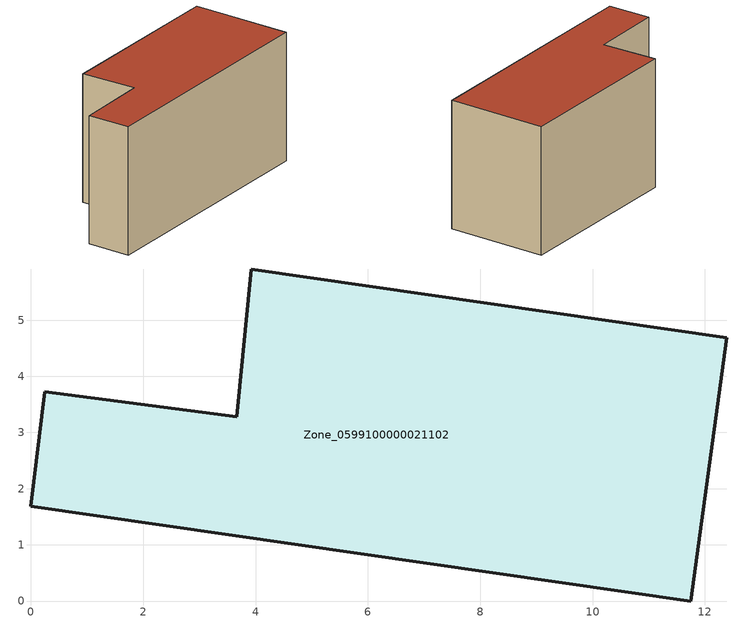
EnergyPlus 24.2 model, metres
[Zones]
Zone_0599100000021102
 floor ground (C_G): 11.74,0 0,1.69 0.25,3.72 3.67,3.28 3.93,5.91 12.39,4.69 z0
 wall outside (C_F): 0,1.69 11.74,0 12.39,4.69 3.93,5.91 3.67,3.28 0.25,3.72 0,1.69 z0:6.15
 roof outside (C_R): 0.25,3.72 0,1.69 11.74,0 12.39,4.69 3.93,5.91 3.67,3.28 z6.15
[BUILDING]
Pand.0599100000021102: North Axis=0; Terrain=City; Loads Convergence Tolerance Value=0.04; Temperature Convergence Tolerance Value=0.4; Solar Distribution=FullExterior; Maximum Number of Warmup Days=25; Minimum Number of Warmup Days=1
[Site:Location]
Rotterdam.The.Hague.AP_ZH_NLD Design_Conditions: Latitude=51.96; Longitude=4.45; Time Zone=1; Elevation=-4.5
[SITE:GROUNDTEMPERATURE:BUILDINGSURFACE]
18, 18, 18, 18, 18, 18, 18, 18, 18, 18, 18, 18
[MATERIAL] Thermal Absorptance=0.9; Solar Absorptance=0.7; Visible Absorptance=0.7
Name | Roughness | Thickness | Conductivity | Density | Specific Heat
G.TI.1946 | MediumSmooth | 0.15 | 1 | 540 | 1210
F.TI.1946 | Rough | 0.3 | 0.857143 | 1920 | 840
R.TI.1946 | MediumRough | 0.2 | 0.1 | 1500 | 1000
[CONSTRUCTION]
C_G: G.TI.1946
C_F: F.TI.1946
C_R: R.TI.1946
[ZONE]
Zone_0599100000021102: Type=1; Multiplier=1; Ceiling Height=Autocalculate; Volume=Autocalculate; Floor Area=autocalculate; Part of Total Floor Area=Yes
[ZONEINFILTRATION:DESIGNFLOWRATE]
Infil_Zone_0599100000021102: Zone or ZoneList or Space or SpaceList=Zone_0599100000021102; Schedule=AlwaysOn; Design Flow Rate Calculation Method=Flow/Area; Flow Rate per Floor Area=0.003; Constant Term Coefficient=1; Temperature Term Coefficient=0; Velocity Term Coefficient=0; Velocity Squared Term Coefficient=0
[HVACTEMPLATE:ZONE:IDEALLOADSAIRSYSTEM]
Zone_0599100000021102: Maximum Heating Supply Air Temperature=50; Minimum Cooling Supply Air Temperature=13; Maximum Heating Supply Air Humidity Ratio=0.0156; Minimum Cooling Supply Air Humidity Ratio=0.0077; Heating Limit=NoLimit; Cooling Limit=NoLimit; Dehumidification Control Type=ConstantSensibleHeatRatio; Cooling Sensible Heat Ratio=0.7; Dehumidification Setpoint=60; Humidification Control Type=None; Humidification Setpoint=30; Outdoor Air Method=None; Outdoor Air Flow Rate per Person=0.00944; Outdoor Air Flow Rate per Zone Floor Area=0; Outdoor Air Flow Rate per Zone=0; Demand Controlled Ventilation Type=None; Outdoor Air Economizer Type=NoEconomizer; Heat Recovery Type=None; Sensible Heat Recovery Effectiveness=0.7; Latent Heat Recovery Effectiveness=0.65
[ZONECONTROL:THERMOSTAT]
ThermostatControl_Zone_0599100000021102: Zone or ZoneList=Zone_0599100000021102; Control Type Schedule=DualSetpointControlType; Control 1=Thermostat_Zone_0599100000021102; Temperature Difference Between Cutout And Setpoint=0
[THERMOSTATSETPOINT:DUALSETPOINT]
Thermostat_Zone_0599100000021102: Heating Setpoint Temperature Schedule=HeatingSetpoint_Zone_0599100000021102; Cooling Setpoint Temperature Schedule=CoolingSetpoint_Zone_0599100000021102
[SCHEDULE:COMPACT]
HeatingSetpoint_Zone_0599100000021102: Through: 12/31, For: AllDays, Until: 24:00, 21
CoolingSetpoint_Zone_0599100000021102: Through: 12/31, For: AllDays, Until: 24:00, 24
DualSetpointControlType: Through: 12/31, For: AllDays, Until: 24:00, 4
AlwaysOn: Through: 12/31, For: AllDays, Until: 24:00, 1
